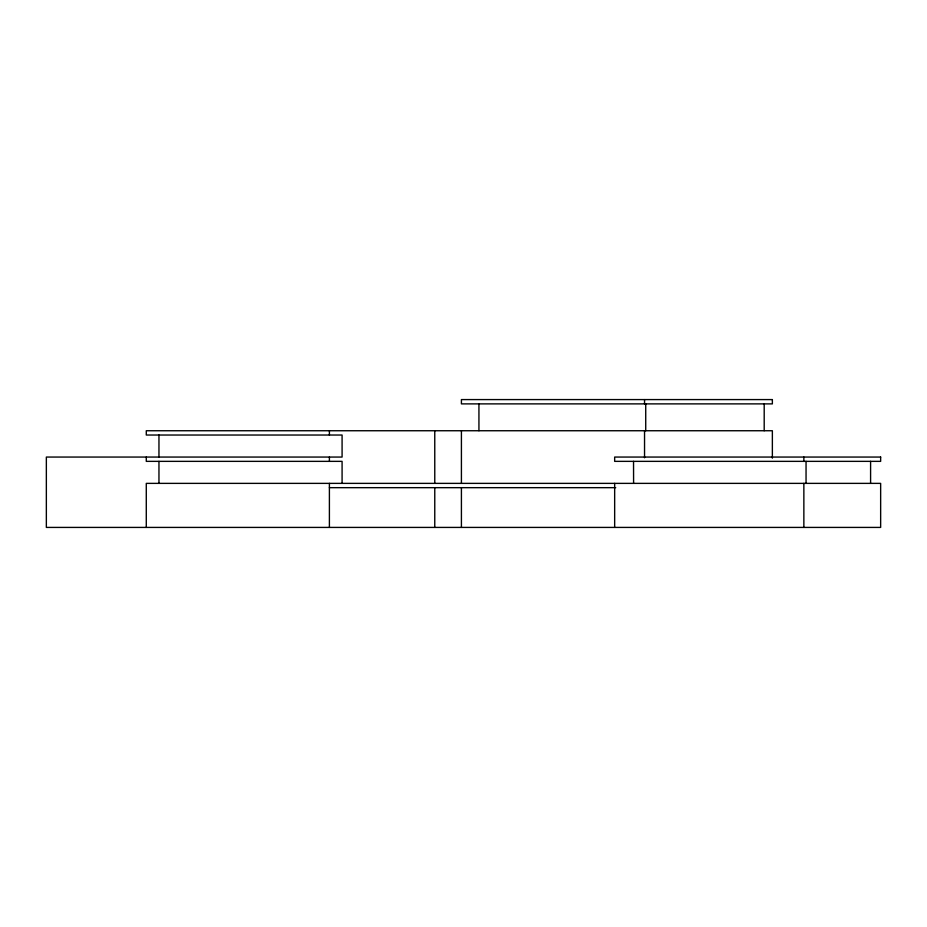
<?xml version="1.0" encoding="UTF-8"?>
<svg xmlns="http://www.w3.org/2000/svg" width="927" height="927" viewBox="0 0 927 927"><rect width="100%" height="100%" fill="white"/><g stroke="black" fill="none" stroke-linecap="round" stroke-linejoin="round"><path stroke-width="1.39" d="M329.398 527.417L329.398 483.373M434.763 527.417L434.775 487.672M461.414 527.417L461.414 487.672M614.659 527.417L614.659 483.373M329.398 487.672L615.702 487.672M633.535 461.356L633.593 483.373M870.592 461.356L870.592 483.373M806.05 461.356L806.05 483.373M803.86 457.057L803.86 461.356M803.86 483.373L803.86 527.417M772.365 458.158L772.365 430.742L146.281 430.742L146.281 435.03L342.086 435.03L342.086 457.057L46.35 457.057L46.35 527.417L880.65 527.417L880.65 483.373L146.281 483.373L146.281 527.417M764.196 403.882L764.196 430.742M645.725 403.882L645.725 430.742M644.543 399.583L644.543 403.882M644.543 430.742L644.543 457.764M478.935 403.882L478.935 430.742M461.414 430.742L461.414 483.373M434.763 430.742L434.775 483.373M342.086 483.373L342.086 461.356L146.281 461.356L146.281 457.057M329.398 430.742L329.398 435.03M329.398 457.057L329.398 461.356M158.957 435.03L158.957 457.057M158.957 461.356L158.957 483.373M772.365 399.583L461.414 399.583L461.414 403.882L772.365 403.882L772.365 399.583M880.65 457.057L614.659 457.057L614.659 461.356L880.65 461.356L880.65 457.057"/></g></svg>
